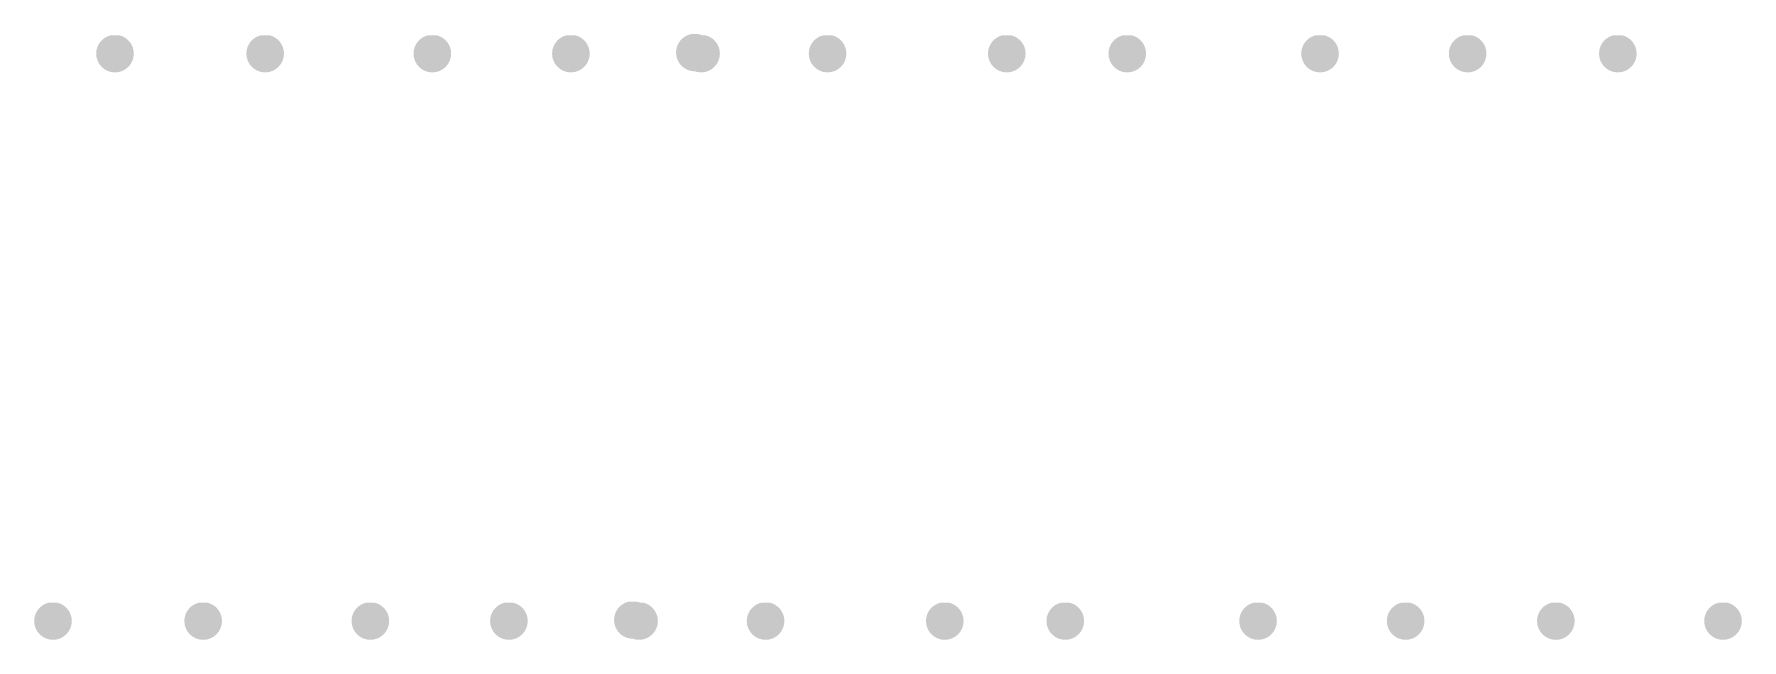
# Model space of a CAD drawing. Header units: inches. Extents: x 325 to 11487, y 381 to 10656.
# Drawn here: x 382.68 to 388.45, y 418.12 to 420.17 of the extents above; entities that cross this region are included whole.
import ezdxf

# ---------------------------------------------------------------- set-up
doc = ezdxf.new("R2010")
doc.units = ezdxf.units.IN
doc.header["$MEASUREMENT"] = 0
doc.layers.add('HATCH', color=7, linetype='Continuous')

msp = doc.modelspace()

# ---------------------------------------------------------------- hatches: boundary and pattern name
at = {"layer": 'HATCH'}
h = msp.add_hatch(dxfattribs=at)
h.set_pattern_fill('AR-CONC', color=256, scale=1e-05)
h.set_pattern_definition([(50, (48.845028633, -1.442540527), (7.172601826e-05, -6.275213498e-06), [7.5e-06, -8.25e-05]), (355, (48.84502863, -1.44254053), (-1.3875133361e-05, 7.521921337e-05), [6e-06, -6.6e-05]), (100.45144446, (48.84503461, -1.44254105), (5.7850884673e-05, 6.8943999097e-05), [6.3740192e-06, -7.01142112e-05]), (46.1842, (48.84502863, -1.44252053), (0.000106724133067, -1.655192808e-05), [1.125e-05, -0.00012375]), (96.63563549, (48.84503753, -1.44252191), (9.3466194567e-05, 9.7411860077e-05), [9.5610342e-06, -0.000105171376]), (351.18416399, (48.84502863, -1.44252053), (9.3466194505e-05, 9.7411860027e-05), [9e-06, -9.90000001e-05]), (21, (48.845038633, -1.442525527), (5.9690705212e-05, -4.02618890665e-05), [7.5e-06, -8.25e-05]), (326, (48.84503863, -1.44252553), (2.4331533192e-05, 7.2515004505e-05), [6e-06, -6.6e-05]), (71.45144474, (48.84504361, -1.44252888), (8.4022237673e-05, 3.2253115281e-05), [6.374019e-06, -7.01142112e-05]), (37.5, (48.845028633, -1.442540527), (1.2159855317e-06, 3.32893853831e-05), [0, -6.52e-05, 0, -6.7e-05, 0, -6.625e-05]), (7.5, (48.845028633, -1.442540527), (2.63069537442e-05, 3.94411711882e-05), [0, -3.82e-05, 0, -6.37e-05, 0, -2.525e-05]), (327.5, (48.845006333, -1.442540527), (5.33822436172e-05, -2.2554871734e-06), [0, -2.5e-05, 0, -7.8e-05, 0, -0.0001035]), (317.5, (48.844996333, -1.442540527), (5.83186169342e-05, 1.00104982332e-05), [0, -3.25e-05, 0, -5.18e-05, 0, -7.35e-05])])
h.paths.add_polyline_path([(383.01743, 420.10068, 0.3519417), (382.96758, 420.16274), (382.94019, 420.16274, 0.3519417), (382.89034, 420.10068, 1)])
h = msp.add_hatch(dxfattribs=at)
h.set_pattern_fill('AR-CONC', color=256, scale=1e-05)
h.set_pattern_definition([(50, (49.352182464, -1.442540527), (7.172601826e-05, -6.275213498e-06), [7.5e-06, -8.25e-05]), (355, (49.352182464, -1.44254053), (-1.3875133361e-05, 7.521921337e-05), [6e-06, -6.6e-05]), (100.45144446, (49.35218844, -1.44254105), (5.7850884673e-05, 6.8943999097e-05), [6.3740192e-06, -7.01142112e-05]), (46.1842, (49.352182464, -1.44252053), (0.000106724133067, -1.655192808e-05), [1.125e-05, -0.00012375]), (96.63563549, (49.35219136, -1.44252191), (9.3466194567e-05, 9.7411860077e-05), [9.5610342e-06, -0.000105171376]), (351.18416399, (49.35218246, -1.44252053), (9.3466194505e-05, 9.7411860027e-05), [9e-06, -9.90000001e-05]), (21, (49.352192464, -1.442525527), (5.9690705212e-05, -4.02618890665e-05), [7.5e-06, -8.25e-05]), (326, (49.352192464, -1.44252553), (2.4331533192e-05, 7.2515004505e-05), [6e-06, -6.6e-05]), (71.45144474, (49.35219744, -1.44252888), (8.4022237673e-05, 3.2253115281e-05), [6.374019e-06, -7.01142112e-05]), (37.5, (49.352182464, -1.442540527), (1.2159855317e-06, 3.32893853831e-05), [0, -6.52e-05, 0, -6.7e-05, 0, -6.625e-05]), (7.5, (49.352182464, -1.442540527), (2.63069537442e-05, 3.94411711882e-05), [0, -3.82e-05, 0, -6.37e-05, 0, -2.525e-05]), (327.5, (49.352160164, -1.442540527), (5.33822436172e-05, -2.2554871734e-06), [0, -2.5e-05, 0, -7.8e-05, 0, -0.0001035]), (317.5, (49.352150164, -1.442540527), (5.83186169342e-05, 1.00104982332e-05), [0, -3.25e-05, 0, -5.18e-05, 0, -7.35e-05])])
h.paths.add_polyline_path([(383.52458, 420.10068, 0.3519417), (383.47473, 420.16274), (383.44734, 420.16274, 0.3519417), (383.39749, 420.10068, 1)])
h = msp.add_hatch(dxfattribs=at)
h.set_pattern_fill('AR-CONC', color=256, scale=1e-05)
h.set_pattern_definition([(50, (49.91665828, -1.442540527), (7.172601826e-05, -6.275213498e-06), [7.5e-06, -8.25e-05]), (355, (49.91665828, -1.44254053), (-1.3875133361e-05, 7.521921337e-05), [6e-06, -6.6e-05]), (100.45144446, (49.91666426, -1.44254105), (5.7850884673e-05, 6.8943999097e-05), [6.3740192e-06, -7.01142112e-05]), (46.1842, (49.91665828, -1.44252053), (0.000106724133067, -1.655192808e-05), [1.125e-05, -0.00012375]), (96.63563549, (49.91666717, -1.44252191), (9.3466194567e-05, 9.7411860077e-05), [9.5610342e-06, -0.000105171376]), (351.18416399, (49.91665828, -1.44252053), (9.3466194505e-05, 9.7411860027e-05), [9e-06, -9.90000001e-05]), (21, (49.91666828, -1.442525527), (5.9690705212e-05, -4.02618890665e-05), [7.5e-06, -8.25e-05]), (326, (49.91666828, -1.44252553), (2.4331533192e-05, 7.2515004505e-05), [6e-06, -6.6e-05]), (71.45144474, (49.916673254, -1.44252888), (8.4022237673e-05, 3.2253115281e-05), [6.374019e-06, -7.01142112e-05]), (37.5, (49.91665828, -1.442540527), (1.2159855317e-06, 3.32893853831e-05), [0, -6.52e-05, 0, -6.7e-05, 0, -6.625e-05]), (7.5, (49.91665828, -1.442540527), (2.63069537442e-05, 3.94411711882e-05), [0, -3.82e-05, 0, -6.37e-05, 0, -2.525e-05]), (327.5, (49.91663598, -1.442540527), (5.33822436172e-05, -2.2554871734e-06), [0, -2.5e-05, 0, -7.8e-05, 0, -0.0001035]), (317.5, (49.91662598, -1.442540527), (5.83186169342e-05, 1.00104982332e-05), [0, -3.25e-05, 0, -5.18e-05, 0, -7.35e-05])])
h.paths.add_polyline_path([(384.08906, 420.10068, 0.3519417), (384.03921, 420.16274), (384.01182, 420.16274, 0.3519417), (383.96197, 420.10068, 1)])
h = msp.add_hatch(dxfattribs=at)
h.set_pattern_fill('AR-CONC', color=256, scale=1e-05)
h.set_pattern_definition([(50, (50.384511595, -1.442540527), (7.172601826e-05, -6.275213498e-06), [7.5e-06, -8.25e-05]), (355, (50.384511595, -1.44254053), (-1.3875133361e-05, 7.521921337e-05), [6e-06, -6.6e-05]), (100.45144446, (50.38451757, -1.44254105), (5.7850884673e-05, 6.8943999097e-05), [6.3740192e-06, -7.01142112e-05]), (46.1842, (50.384511595, -1.44252053), (0.000106724133067, -1.655192808e-05), [1.125e-05, -0.00012375]), (96.63563549, (50.38452049, -1.44252191), (9.3466194567e-05, 9.7411860077e-05), [9.5610342e-06, -0.000105171376]), (351.18416399, (50.3845116, -1.44252053), (9.3466194505e-05, 9.7411860027e-05), [9e-06, -9.90000001e-05]), (21, (50.384521595, -1.442525527), (5.9690705212e-05, -4.02618890665e-05), [7.5e-06, -8.25e-05]), (326, (50.384521595, -1.44252553), (2.4331533192e-05, 7.2515004505e-05), [6e-06, -6.6e-05]), (71.45144474, (50.38452657, -1.44252888), (8.4022237673e-05, 3.2253115281e-05), [6.374019e-06, -7.01142112e-05]), (37.5, (50.384511595, -1.442540527), (1.2159855317e-06, 3.32893853831e-05), [0, -6.52e-05, 0, -6.7e-05, 0, -6.625e-05]), (7.5, (50.384511595, -1.442540527), (2.63069537442e-05, 3.94411711882e-05), [0, -3.82e-05, 0, -6.37e-05, 0, -2.525e-05]), (327.5, (50.384489295, -1.442540527), (5.33822436172e-05, -2.2554871734e-06), [0, -2.5e-05, 0, -7.8e-05, 0, -0.0001035]), (317.5, (50.384479295, -1.442540527), (5.83186169342e-05, 1.00104982332e-05), [0, -3.25e-05, 0, -5.18e-05, 0, -7.35e-05])])
h.paths.add_polyline_path([(384.55691, 420.10068, 0.3519417), (384.50706, 420.16274), (384.47967, 420.16274, 0.3519417), (384.42982, 420.10068, 1)])
h = msp.add_hatch(dxfattribs=at)
h.set_pattern_fill('AR-CONC', color=256, scale=1e-05)
h.set_pattern_definition([(50, (50.80306305, -1.43898656), (7.172601826e-05, -6.275213498e-06), [7.5e-06, -8.25e-05]), (355, (50.80306305, -1.43898656), (-1.3875133361e-05, 7.521921337e-05), [6e-06, -6.6e-05]), (100.45144446, (50.803069026, -1.43898708), (5.7850884673e-05, 6.8943999097e-05), [6.3740192e-06, -7.01142112e-05]), (46.1842, (50.80306305, -1.43896656), (0.000106724133067, -1.655192808e-05), [1.125e-05, -0.00012375]), (96.63563549, (50.80307194, -1.43896794), (9.3466194567e-05, 9.7411860077e-05), [9.5610342e-06, -0.000105171376]), (351.18416399, (50.80306305, -1.43896656), (9.3466194505e-05, 9.7411860027e-05), [9e-06, -9.90000001e-05]), (21, (50.80307305, -1.43897156), (5.9690705212e-05, -4.02618890665e-05), [7.5e-06, -8.25e-05]), (326, (50.80307305, -1.43897156), (2.4331533192e-05, 7.2515004505e-05), [6e-06, -6.6e-05]), (71.45144474, (50.80307802, -1.438974914), (8.4022237673e-05, 3.2253115281e-05), [6.374019e-06, -7.01142112e-05]), (37.5, (50.80306305, -1.438986559), (1.2159855317e-06, 3.32893853831e-05), [0, -6.52e-05, 0, -6.7e-05, 0, -6.625e-05]), (7.5, (50.80306305, -1.43898656), (2.63069537442e-05, 3.94411711882e-05), [0, -3.82e-05, 0, -6.37e-05, 0, -2.525e-05]), (327.5, (50.80304075, -1.43898656), (5.33822436172e-05, -2.2554871734e-06), [0, -2.5e-05, 0, -7.8e-05, 0, -0.0001035]), (317.5, (50.80303075, -1.43898656), (5.83186169342e-05, 1.00104982332e-05), [0, -3.25e-05, 0, -5.18e-05, 0, -7.35e-05])])
h.paths.add_polyline_path([(384.97546, 420.10424, 0.3519417), (384.92561, 420.16629), (384.89822, 420.16629, 0.3519417), (384.84837, 420.10424, 1)])
h = msp.add_hatch(dxfattribs=at)
h.set_pattern_fill('AR-CONC', color=256, scale=1e-05)
h.set_pattern_definition([(50, (50.82401674, -1.442540527), (7.172601826e-05, -6.275213498e-06), [7.5e-06, -8.25e-05]), (355, (50.82401674, -1.44254053), (-1.3875133361e-05, 7.521921337e-05), [6e-06, -6.6e-05]), (100.45144446, (50.824022715, -1.44254105), (5.7850884673e-05, 6.8943999097e-05), [6.3740192e-06, -7.01142112e-05]), (46.1842, (50.82401674, -1.44252053), (0.000106724133067, -1.655192808e-05), [1.125e-05, -0.00012375]), (96.63563549, (50.82402563, -1.44252191), (9.3466194567e-05, 9.7411860077e-05), [9.5610342e-06, -0.000105171376]), (351.18416399, (50.82401674, -1.44252053), (9.3466194505e-05, 9.7411860027e-05), [9e-06, -9.90000001e-05]), (21, (50.82402674, -1.442525527), (5.9690705212e-05, -4.02618890665e-05), [7.5e-06, -8.25e-05]), (326, (50.82402674, -1.44252553), (2.4331533192e-05, 7.2515004505e-05), [6e-06, -6.6e-05]), (71.45144474, (50.82403171, -1.44252888), (8.4022237673e-05, 3.2253115281e-05), [6.374019e-06, -7.01142112e-05]), (37.5, (50.824016738, -1.442540527), (1.2159855317e-06, 3.32893853831e-05), [0, -6.52e-05, 0, -6.7e-05, 0, -6.625e-05]), (7.5, (50.824016738, -1.442540527), (2.63069537442e-05, 3.94411711882e-05), [0, -3.82e-05, 0, -6.37e-05, 0, -2.525e-05]), (327.5, (50.823994438, -1.442540527), (5.33822436172e-05, -2.2554871734e-06), [0, -2.5e-05, 0, -7.8e-05, 0, -0.0001035]), (317.5, (50.823984438, -1.442540527), (5.83186169342e-05, 1.00104982332e-05), [0, -3.25e-05, 0, -5.18e-05, 0, -7.35e-05])])
h.paths.add_polyline_path([(384.99642, 420.10068, 0.3519417), (384.94656, 420.16274), (384.91918, 420.16274, 0.3519417), (384.86932, 420.10068, 1)])
h = msp.add_hatch(dxfattribs=at)
h.set_pattern_fill('AR-CONC', color=256, scale=1e-05)
h.set_pattern_definition([(50, (51.2511884, -1.442540527), (7.172601826e-05, -6.275213498e-06), [7.5e-06, -8.25e-05]), (355, (51.2511884, -1.44254053), (-1.3875133361e-05, 7.521921337e-05), [6e-06, -6.6e-05]), (100.45144446, (51.251194375, -1.44254105), (5.7850884673e-05, 6.8943999097e-05), [6.3740192e-06, -7.01142112e-05]), (46.1842, (51.2511884, -1.44252053), (0.000106724133067, -1.655192808e-05), [1.125e-05, -0.00012375]), (96.63563549, (51.25119729, -1.44252191), (9.3466194567e-05, 9.7411860077e-05), [9.5610342e-06, -0.000105171376]), (351.18416399, (51.2511884, -1.44252053), (9.3466194505e-05, 9.7411860027e-05), [9e-06, -9.90000001e-05]), (21, (51.2511984, -1.442525527), (5.9690705212e-05, -4.02618890665e-05), [7.5e-06, -8.25e-05]), (326, (51.2511984, -1.44252553), (2.4331533192e-05, 7.2515004505e-05), [6e-06, -6.6e-05]), (71.45144474, (51.25120337, -1.44252888), (8.4022237673e-05, 3.2253115281e-05), [6.374019e-06, -7.01142112e-05]), (37.5, (51.251188398, -1.442540527), (1.2159855317e-06, 3.32893853831e-05), [0, -6.52e-05, 0, -6.7e-05, 0, -6.625e-05]), (7.5, (51.251188398, -1.442540527), (2.63069537442e-05, 3.94411711882e-05), [0, -3.82e-05, 0, -6.37e-05, 0, -2.525e-05]), (327.5, (51.251166098, -1.442540527), (5.33822436172e-05, -2.2554871734e-06), [0, -2.5e-05, 0, -7.8e-05, 0, -0.0001035]), (317.5, (51.251156098, -1.442540527), (5.83186169342e-05, 1.00104982332e-05), [0, -3.25e-05, 0, -5.18e-05, 0, -7.35e-05])])
h.paths.add_polyline_path([(385.42359, 420.10068, 0.3519417), (385.37374, 420.16274), (385.34635, 420.16274, 0.3519417), (385.2965, 420.10068, 1)])
h = msp.add_hatch(dxfattribs=at)
h.set_pattern_fill('AR-CONC', color=256, scale=1e-05)
h.set_pattern_definition([(50, (51.85634587, -1.442540527), (7.172601826e-05, -6.275213498e-06), [7.5e-06, -8.25e-05]), (355, (51.85634587, -1.44254053), (-1.3875133361e-05, 7.521921337e-05), [6e-06, -6.6e-05]), (100.45144446, (51.856351845, -1.44254105), (5.7850884673e-05, 6.8943999097e-05), [6.3740192e-06, -7.01142112e-05]), (46.1842, (51.85634587, -1.44252053), (0.000106724133067, -1.655192808e-05), [1.125e-05, -0.00012375]), (96.63563549, (51.85635476, -1.44252191), (9.3466194567e-05, 9.7411860077e-05), [9.5610342e-06, -0.000105171376]), (351.18416399, (51.85634587, -1.44252053), (9.3466194505e-05, 9.7411860027e-05), [9e-06, -9.90000001e-05]), (21, (51.85635587, -1.442525527), (5.9690705212e-05, -4.02618890665e-05), [7.5e-06, -8.25e-05]), (326, (51.85635587, -1.44252553), (2.4331533192e-05, 7.2515004505e-05), [6e-06, -6.6e-05]), (71.45144474, (51.85636084, -1.44252888), (8.4022237673e-05, 3.2253115281e-05), [6.374019e-06, -7.01142112e-05]), (37.5, (51.856345868, -1.442540527), (1.2159855317e-06, 3.32893853831e-05), [0, -6.52e-05, 0, -6.7e-05, 0, -6.625e-05]), (7.5, (51.856345868, -1.442540527), (2.63069537442e-05, 3.94411711882e-05), [0, -3.82e-05, 0, -6.37e-05, 0, -2.525e-05]), (327.5, (51.856323568, -1.442540527), (5.33822436172e-05, -2.2554871734e-06), [0, -2.5e-05, 0, -7.8e-05, 0, -0.0001035]), (317.5, (51.85631357, -1.442540527), (5.83186169342e-05, 1.00104982332e-05), [0, -3.25e-05, 0, -5.18e-05, 0, -7.35e-05])])
h.paths.add_polyline_path([(386.02875, 420.10068, 0.3519417), (385.97889, 420.16274), (385.95151, 420.16274, 0.3519417), (385.90165, 420.10068, 1)])
h = msp.add_hatch(dxfattribs=at)
h.set_pattern_fill('AR-CONC', color=256, scale=1e-05)
h.set_pattern_definition([(50, (52.26317194, -1.442540527), (7.172601826e-05, -6.275213498e-06), [7.5e-06, -8.25e-05]), (355, (52.26317194, -1.44254053), (-1.3875133361e-05, 7.521921337e-05), [6e-06, -6.6e-05]), (100.45144446, (52.263177915, -1.44254105), (5.7850884673e-05, 6.8943999097e-05), [6.3740192e-06, -7.01142112e-05]), (46.1842, (52.26317194, -1.44252053), (0.000106724133067, -1.655192808e-05), [1.125e-05, -0.00012375]), (96.63563549, (52.26318083, -1.44252191), (9.3466194567e-05, 9.7411860077e-05), [9.5610342e-06, -0.000105171376]), (351.18416399, (52.26317194, -1.44252053), (9.3466194505e-05, 9.7411860027e-05), [9e-06, -9.90000001e-05]), (21, (52.26318194, -1.442525527), (5.9690705212e-05, -4.02618890665e-05), [7.5e-06, -8.25e-05]), (326, (52.26318194, -1.44252553), (2.4331533192e-05, 7.2515004505e-05), [6e-06, -6.6e-05]), (71.45144474, (52.26318691, -1.44252888), (8.4022237673e-05, 3.2253115281e-05), [6.374019e-06, -7.01142112e-05]), (37.5, (52.263171938, -1.442540527), (1.2159855317e-06, 3.32893853831e-05), [0, -6.52e-05, 0, -6.7e-05, 0, -6.625e-05]), (7.5, (52.263171938, -1.442540527), (2.63069537442e-05, 3.94411711882e-05), [0, -3.82e-05, 0, -6.37e-05, 0, -2.525e-05]), (327.5, (52.263149638, -1.442540527), (5.33822436172e-05, -2.2554871734e-06), [0, -2.5e-05, 0, -7.8e-05, 0, -0.0001035]), (317.5, (52.26313964, -1.442540527), (5.83186169342e-05, 1.00104982332e-05), [0, -3.25e-05, 0, -5.18e-05, 0, -7.35e-05])])
h.paths.add_polyline_path([(386.43557, 420.10068, 0.3519417), (386.38572, 420.16274), (386.35833, 420.16274, 0.3519417), (386.30848, 420.10068, 1)])
h = msp.add_hatch(dxfattribs=at)
h.set_pattern_fill('AR-CONC', color=256, scale=1e-05)
h.set_pattern_definition([(50, (52.91409746, -1.442540527), (7.172601826e-05, -6.275213498e-06), [7.5e-06, -8.25e-05]), (355, (52.91409746, -1.44254053), (-1.3875133361e-05, 7.521921337e-05), [6e-06, -6.6e-05]), (100.45144446, (52.91410344, -1.44254105), (5.7850884673e-05, 6.8943999097e-05), [6.3740192e-06, -7.01142112e-05]), (46.1842, (52.91409746, -1.44252053), (0.000106724133067, -1.655192808e-05), [1.125e-05, -0.00012375]), (96.63563549, (52.91410635, -1.44252191), (9.3466194567e-05, 9.7411860077e-05), [9.5610342e-06, -0.000105171376]), (351.18416399, (52.91409746, -1.44252053), (9.3466194505e-05, 9.7411860027e-05), [9e-06, -9.90000001e-05]), (21, (52.91410746, -1.442525527), (5.9690705212e-05, -4.02618890665e-05), [7.5e-06, -8.25e-05]), (326, (52.91410746, -1.44252553), (2.4331533192e-05, 7.2515004505e-05), [6e-06, -6.6e-05]), (71.45144474, (52.914112434, -1.44252888), (8.4022237673e-05, 3.2253115281e-05), [6.374019e-06, -7.01142112e-05]), (37.5, (52.91409746, -1.442540527), (1.2159855317e-06, 3.32893853831e-05), [0, -6.52e-05, 0, -6.7e-05, 0, -6.625e-05]), (7.5, (52.91409746, -1.442540527), (2.63069537442e-05, 3.94411711882e-05), [0, -3.82e-05, 0, -6.37e-05, 0, -2.525e-05]), (327.5, (52.91407516, -1.442540527), (5.33822436172e-05, -2.2554871734e-06), [0, -2.5e-05, 0, -7.8e-05, 0, -0.0001035]), (317.5, (52.91406516, -1.442540527), (5.83186169342e-05, 1.00104982332e-05), [0, -3.25e-05, 0, -5.18e-05, 0, -7.35e-05])])
h.paths.add_polyline_path([(387.0865, 420.10068, 0.3519417), (387.03664, 420.16274), (387.00926, 420.16274, 0.3519417), (386.9594, 420.10068, 1)])
h = msp.add_hatch(dxfattribs=at)
h.set_pattern_fill('AR-CONC', color=256, scale=1e-05)
h.set_pattern_definition([(50, (53.41246916, -1.442540527), (7.172601826e-05, -6.275213498e-06), [7.5e-06, -8.25e-05]), (355, (53.41246916, -1.44254053), (-1.3875133361e-05, 7.521921337e-05), [6e-06, -6.6e-05]), (100.45144446, (53.412475136, -1.44254105), (5.7850884673e-05, 6.8943999097e-05), [6.3740192e-06, -7.01142112e-05]), (46.1842, (53.41246916, -1.44252053), (0.000106724133067, -1.655192808e-05), [1.125e-05, -0.00012375]), (96.63563549, (53.41247805, -1.44252191), (9.3466194567e-05, 9.7411860077e-05), [9.5610342e-06, -0.000105171376]), (351.18416399, (53.41246916, -1.44252053), (9.3466194505e-05, 9.7411860027e-05), [9e-06, -9.90000001e-05]), (21, (53.41247916, -1.442525527), (5.9690705212e-05, -4.02618890665e-05), [7.5e-06, -8.25e-05]), (326, (53.41247916, -1.44252553), (2.4331533192e-05, 7.2515004505e-05), [6e-06, -6.6e-05]), (71.45144474, (53.41248413, -1.44252888), (8.4022237673e-05, 3.2253115281e-05), [6.374019e-06, -7.01142112e-05]), (37.5, (53.41246916, -1.442540527), (1.2159855317e-06, 3.32893853831e-05), [0, -6.52e-05, 0, -6.7e-05, 0, -6.625e-05]), (7.5, (53.41246916, -1.442540527), (2.63069537442e-05, 3.94411711882e-05), [0, -3.82e-05, 0, -6.37e-05, 0, -2.525e-05]), (327.5, (53.41244686, -1.442540527), (5.33822436172e-05, -2.2554871734e-06), [0, -2.5e-05, 0, -7.8e-05, 0, -0.0001035]), (317.5, (53.41243686, -1.442540527), (5.83186169342e-05, 1.00104982332e-05), [0, -3.25e-05, 0, -5.18e-05, 0, -7.35e-05])])
h.paths.add_polyline_path([(387.58487, 420.10068, 0.3519417), (387.53502, 420.16274), (387.50763, 420.16274, 0.3519417), (387.45778, 420.10068, 1)])
h = msp.add_hatch(dxfattribs=at)
h.set_pattern_fill('AR-CONC', color=256, scale=1e-05)
h.set_pattern_definition([(50, (53.91962299, -1.442540527), (7.172601826e-05, -6.275213498e-06), [7.5e-06, -8.25e-05]), (355, (53.91962299, -1.44254053), (-1.3875133361e-05, 7.521921337e-05), [6e-06, -6.6e-05]), (100.45144446, (53.91962897, -1.44254105), (5.7850884673e-05, 6.8943999097e-05), [6.3740192e-06, -7.01142112e-05]), (46.1842, (53.91962299, -1.44252053), (0.000106724133067, -1.655192808e-05), [1.125e-05, -0.00012375]), (96.63563549, (53.91963188, -1.44252191), (9.3466194567e-05, 9.7411860077e-05), [9.5610342e-06, -0.000105171376]), (351.18416399, (53.91962299, -1.44252053), (9.3466194505e-05, 9.7411860027e-05), [9e-06, -9.90000001e-05]), (21, (53.91963299, -1.442525527), (5.9690705212e-05, -4.02618890665e-05), [7.5e-06, -8.25e-05]), (326, (53.91963299, -1.44252553), (2.4331533192e-05, 7.2515004505e-05), [6e-06, -6.6e-05]), (71.45144474, (53.919637964, -1.44252888), (8.4022237673e-05, 3.2253115281e-05), [6.374019e-06, -7.01142112e-05]), (37.5, (53.91962299, -1.442540527), (1.2159855317e-06, 3.32893853831e-05), [0, -6.52e-05, 0, -6.7e-05, 0, -6.625e-05]), (7.5, (53.91962299, -1.442540527), (2.63069537442e-05, 3.94411711882e-05), [0, -3.82e-05, 0, -6.37e-05, 0, -2.525e-05]), (327.5, (53.91960069, -1.442540527), (5.33822436172e-05, -2.2554871734e-06), [0, -2.5e-05, 0, -7.8e-05, 0, -0.0001035]), (317.5, (53.91959069, -1.442540527), (5.83186169342e-05, 1.00104982332e-05), [0, -3.25e-05, 0, -5.18e-05, 0, -7.35e-05])])
h.paths.add_polyline_path([(388.09202, 420.10068, 0.3519417), (388.04217, 420.16274), (388.01478, 420.16274, 0.3519417), (387.96493, 420.10068, 1)])
h = msp.add_hatch(dxfattribs=at)
h.set_pattern_fill('AR-CONC', color=256, scale=1e-05)
h.set_pattern_definition([(50, (48.63568623, -3.35796744), (7.172601826e-05, -6.275213498e-06), [7.5e-06, -8.25e-05]), (355, (48.63568623, -3.35796744), (-1.3875133361e-05, 7.521921337e-05), [6e-06, -6.6e-05]), (100.45144446, (48.63569221, -3.35796796), (5.7850884673e-05, 6.8943999097e-05), [6.3740192e-06, -7.01142112e-05]), (46.1842, (48.63568623, -3.35794744), (0.000106724133067, -1.655192808e-05), [1.125e-05, -0.00012375]), (96.63563549, (48.63569512, -3.35794882), (9.3466194567e-05, 9.7411860077e-05), [9.5610342e-06, -0.000105171376]), (351.18416399, (48.63568623, -3.35794744), (9.3466194505e-05, 9.7411860027e-05), [9e-06, -9.90000001e-05]), (21, (48.63569623, -3.35795244), (5.9690705212e-05, -4.02618890665e-05), [7.5e-06, -8.25e-05]), (326, (48.63569623, -3.35795244), (2.4331533192e-05, 7.2515004505e-05), [6e-06, -6.6e-05]), (71.45144474, (48.635701205, -3.357955794), (8.4022237673e-05, 3.2253115281e-05), [6.374019e-06, -7.01142112e-05]), (37.5, (48.63568623, -3.35796744), (1.2159855317e-06, 3.32893853831e-05), [0, -6.52e-05, 0, -6.7e-05, 0, -6.625e-05]), (7.5, (48.63568623, -3.35796744), (2.63069537442e-05, 3.94411711882e-05), [0, -3.82e-05, 0, -6.37e-05, 0, -2.525e-05]), (327.5, (48.63566393, -3.35796744), (5.33822436172e-05, -2.2554871734e-06), [0, -2.5e-05, 0, -7.8e-05, 0, -0.0001035]), (317.5, (48.63565393, -3.35796744), (5.83186169342e-05, 1.00104982332e-05), [0, -3.25e-05, 0, -5.18e-05, 0, -7.35e-05])])
h.paths.add_polyline_path([(382.80809, 418.18525, 0.3519417), (382.75823, 418.24731), (382.73085, 418.24731, 0.3519417), (382.68099, 418.18525, 1)])
h = msp.add_hatch(dxfattribs=at)
h.set_pattern_fill('AR-CONC', color=256, scale=1e-05)
h.set_pattern_definition([(50, (49.14284006, -3.35796744), (7.172601826e-05, -6.275213498e-06), [7.5e-06, -8.25e-05]), (355, (49.14284006, -3.35796744), (-1.3875133361e-05, 7.521921337e-05), [6e-06, -6.6e-05]), (100.45144446, (49.14284604, -3.35796796), (5.7850884673e-05, 6.8943999097e-05), [6.3740192e-06, -7.01142112e-05]), (46.1842, (49.14284006, -3.35794744), (0.000106724133067, -1.655192808e-05), [1.125e-05, -0.00012375]), (96.63563549, (49.14284896, -3.35794882), (9.3466194567e-05, 9.7411860077e-05), [9.5610342e-06, -0.000105171376]), (351.18416399, (49.14284006, -3.35794744), (9.3466194505e-05, 9.7411860027e-05), [9e-06, -9.90000001e-05]), (21, (49.14285006, -3.35795244), (5.9690705212e-05, -4.02618890665e-05), [7.5e-06, -8.25e-05]), (326, (49.14285006, -3.35795244), (2.4331533192e-05, 7.2515004505e-05), [6e-06, -6.6e-05]), (71.45144474, (49.142855036, -3.357955794), (8.4022237673e-05, 3.2253115281e-05), [6.374019e-06, -7.01142112e-05]), (37.5, (49.142840062, -3.35796744), (1.2159855317e-06, 3.32893853831e-05), [0, -6.52e-05, 0, -6.7e-05, 0, -6.625e-05]), (7.5, (49.14284006, -3.35796744), (2.63069537442e-05, 3.94411711882e-05), [0, -3.82e-05, 0, -6.37e-05, 0, -2.525e-05]), (327.5, (49.142817762, -3.35796744), (5.33822436172e-05, -2.2554871734e-06), [0, -2.5e-05, 0, -7.8e-05, 0, -0.0001035]), (317.5, (49.14280776, -3.35796744), (5.83186169342e-05, 1.00104982332e-05), [0, -3.25e-05, 0, -5.18e-05, 0, -7.35e-05])])
h.paths.add_polyline_path([(383.31524, 418.18525, 0.3519417), (383.26539, 418.24731), (383.238, 418.24731, 0.3519417), (383.18815, 418.18525, 1)])
h = msp.add_hatch(dxfattribs=at)
h.set_pattern_fill('AR-CONC', color=256, scale=1e-05)
h.set_pattern_definition([(50, (49.70731588, -3.35796744), (7.172601826e-05, -6.275213498e-06), [7.5e-06, -8.25e-05]), (355, (49.70731588, -3.35796744), (-1.3875133361e-05, 7.521921337e-05), [6e-06, -6.6e-05]), (100.45144446, (49.707321855, -3.35796796), (5.7850884673e-05, 6.8943999097e-05), [6.3740192e-06, -7.01142112e-05]), (46.1842, (49.70731588, -3.35794744), (0.000106724133067, -1.655192808e-05), [1.125e-05, -0.00012375]), (96.63563549, (49.70732477, -3.35794882), (9.3466194567e-05, 9.7411860077e-05), [9.5610342e-06, -0.000105171376]), (351.18416399, (49.70731588, -3.35794744), (9.3466194505e-05, 9.7411860027e-05), [9e-06, -9.90000001e-05]), (21, (49.70732588, -3.35795244), (5.9690705212e-05, -4.02618890665e-05), [7.5e-06, -8.25e-05]), (326, (49.70732588, -3.35795244), (2.4331533192e-05, 7.2515004505e-05), [6e-06, -6.6e-05]), (71.45144474, (49.70733085, -3.357955794), (8.4022237673e-05, 3.2253115281e-05), [6.374019e-06, -7.01142112e-05]), (37.5, (49.707315877, -3.35796744), (1.2159855317e-06, 3.32893853831e-05), [0, -6.52e-05, 0, -6.7e-05, 0, -6.625e-05]), (7.5, (49.707315877, -3.35796744), (2.63069537442e-05, 3.94411711882e-05), [0, -3.82e-05, 0, -6.37e-05, 0, -2.525e-05]), (327.5, (49.707293577, -3.35796744), (5.33822436172e-05, -2.2554871734e-06), [0, -2.5e-05, 0, -7.8e-05, 0, -0.0001035]), (317.5, (49.707283577, -3.35796744), (5.83186169342e-05, 1.00104982332e-05), [0, -3.25e-05, 0, -5.18e-05, 0, -7.35e-05])])
h.paths.add_polyline_path([(383.87972, 418.18525, 0.3519417), (383.82986, 418.24731), (383.80248, 418.24731, 0.3519417), (383.75262, 418.18525, 1)])
h = msp.add_hatch(dxfattribs=at)
h.set_pattern_fill('AR-CONC', color=256, scale=1e-05)
h.set_pattern_definition([(50, (50.17516919, -3.35796744), (7.172601826e-05, -6.275213498e-06), [7.5e-06, -8.25e-05]), (355, (50.17516919, -3.35796744), (-1.3875133361e-05, 7.521921337e-05), [6e-06, -6.6e-05]), (100.45144446, (50.17517517, -3.35796796), (5.7850884673e-05, 6.8943999097e-05), [6.3740192e-06, -7.01142112e-05]), (46.1842, (50.17516919, -3.35794744), (0.000106724133067, -1.655192808e-05), [1.125e-05, -0.00012375]), (96.63563549, (50.17517809, -3.35794882), (9.3466194567e-05, 9.7411860077e-05), [9.5610342e-06, -0.000105171376]), (351.18416399, (50.17516919, -3.35794744), (9.3466194505e-05, 9.7411860027e-05), [9e-06, -9.90000001e-05]), (21, (50.17517919, -3.35795244), (5.9690705212e-05, -4.02618890665e-05), [7.5e-06, -8.25e-05]), (326, (50.17517919, -3.35795244), (2.4331533192e-05, 7.2515004505e-05), [6e-06, -6.6e-05]), (71.45144474, (50.175184166, -3.357955794), (8.4022237673e-05, 3.2253115281e-05), [6.374019e-06, -7.01142112e-05]), (37.5, (50.175169192, -3.35796744), (1.2159855317e-06, 3.32893853831e-05), [0, -6.52e-05, 0, -6.7e-05, 0, -6.625e-05]), (7.5, (50.17516919, -3.35796744), (2.63069537442e-05, 3.94411711882e-05), [0, -3.82e-05, 0, -6.37e-05, 0, -2.525e-05]), (327.5, (50.175146892, -3.35796744), (5.33822436172e-05, -2.2554871734e-06), [0, -2.5e-05, 0, -7.8e-05, 0, -0.0001035]), (317.5, (50.17513689, -3.35796744), (5.83186169342e-05, 1.00104982332e-05), [0, -3.25e-05, 0, -5.18e-05, 0, -7.35e-05])])
h.paths.add_polyline_path([(384.34757, 418.18525, 0.3519417), (384.29772, 418.24731), (384.27033, 418.24731, 0.3519417), (384.22048, 418.18525, 1)])
h = msp.add_hatch(dxfattribs=at)
h.set_pattern_fill('AR-CONC', color=256, scale=1e-05)
h.set_pattern_definition([(50, (50.593720646, -3.35441347), (7.172601826e-05, -6.275213498e-06), [7.5e-06, -8.25e-05]), (355, (50.593720646, -3.35441347), (-1.3875133361e-05, 7.521921337e-05), [6e-06, -6.6e-05]), (100.45144446, (50.59372662, -3.354413994), (5.7850884673e-05, 6.8943999097e-05), [6.3740192e-06, -7.01142112e-05]), (46.1842, (50.59372065, -3.35439347), (0.000106724133067, -1.655192808e-05), [1.125e-05, -0.00012375]), (96.63563549, (50.59372954, -3.35439485), (9.3466194567e-05, 9.7411860077e-05), [9.5610342e-06, -0.000105171376]), (351.18416399, (50.59372065, -3.35439347), (9.3466194505e-05, 9.7411860027e-05), [9e-06, -9.90000001e-05]), (21, (50.593730646, -3.35439847), (5.9690705212e-05, -4.02618890665e-05), [7.5e-06, -8.25e-05]), (326, (50.593730646, -3.35439847), (2.4331533192e-05, 7.2515004505e-05), [6e-06, -6.6e-05]), (71.45144474, (50.59373562, -3.354401826), (8.4022237673e-05, 3.2253115281e-05), [6.374019e-06, -7.01142112e-05]), (37.5, (50.593720646, -3.35441347), (1.2159855317e-06, 3.32893853831e-05), [0, -6.52e-05, 0, -6.7e-05, 0, -6.625e-05]), (7.5, (50.593720646, -3.35441347), (2.63069537442e-05, 3.94411711882e-05), [0, -3.82e-05, 0, -6.37e-05, 0, -2.525e-05]), (327.5, (50.593698346, -3.35441347), (5.33822436172e-05, -2.2554871734e-06), [0, -2.5e-05, 0, -7.8e-05, 0, -0.0001035]), (317.5, (50.593688346, -3.35441347), (5.83186169342e-05, 1.00104982332e-05), [0, -3.25e-05, 0, -5.18e-05, 0, -7.35e-05])])
h.paths.add_polyline_path([(384.76612, 418.18881, 0.3519417), (384.71627, 418.25086), (384.68888, 418.25086, 0.3519417), (384.63903, 418.18881, 1)])
h = msp.add_hatch(dxfattribs=at)
h.set_pattern_fill('AR-CONC', color=256, scale=1e-05)
h.set_pattern_definition([(50, (50.614674335, -3.35796744), (7.172601826e-05, -6.275213498e-06), [7.5e-06, -8.25e-05]), (355, (50.614674335, -3.35796744), (-1.3875133361e-05, 7.521921337e-05), [6e-06, -6.6e-05]), (100.45144446, (50.61468031, -3.35796796), (5.7850884673e-05, 6.8943999097e-05), [6.3740192e-06, -7.01142112e-05]), (46.1842, (50.614674335, -3.35794744), (0.000106724133067, -1.655192808e-05), [1.125e-05, -0.00012375]), (96.63563549, (50.61468323, -3.35794882), (9.3466194567e-05, 9.7411860077e-05), [9.5610342e-06, -0.000105171376]), (351.18416399, (50.61467433, -3.35794744), (9.3466194505e-05, 9.7411860027e-05), [9e-06, -9.90000001e-05]), (21, (50.614684335, -3.35795244), (5.9690705212e-05, -4.02618890665e-05), [7.5e-06, -8.25e-05]), (326, (50.614684335, -3.35795244), (2.4331533192e-05, 7.2515004505e-05), [6e-06, -6.6e-05]), (71.45144474, (50.61468931, -3.357955794), (8.4022237673e-05, 3.2253115281e-05), [6.374019e-06, -7.01142112e-05]), (37.5, (50.614674335, -3.35796744), (1.2159855317e-06, 3.32893853831e-05), [0, -6.52e-05, 0, -6.7e-05, 0, -6.625e-05]), (7.5, (50.614674335, -3.35796744), (2.63069537442e-05, 3.94411711882e-05), [0, -3.82e-05, 0, -6.37e-05, 0, -2.525e-05]), (327.5, (50.614652035, -3.35796744), (5.33822436172e-05, -2.2554871734e-06), [0, -2.5e-05, 0, -7.8e-05, 0, -0.0001035]), (317.5, (50.614642035, -3.35796744), (5.83186169342e-05, 1.00104982332e-05), [0, -3.25e-05, 0, -5.18e-05, 0, -7.35e-05])])
h.paths.add_polyline_path([(384.78708, 418.18525, 0.3519417), (384.73722, 418.24731), (384.70984, 418.24731, 0.3519417), (384.65998, 418.18525, 1)])
h = msp.add_hatch(dxfattribs=at)
h.set_pattern_fill('AR-CONC', color=256, scale=1e-05)
h.set_pattern_definition([(50, (51.041845995, -3.35796744), (7.172601826e-05, -6.275213498e-06), [7.5e-06, -8.25e-05]), (355, (51.041845995, -3.35796744), (-1.3875133361e-05, 7.521921337e-05), [6e-06, -6.6e-05]), (100.45144446, (51.04185197, -3.35796796), (5.7850884673e-05, 6.8943999097e-05), [6.3740192e-06, -7.01142112e-05]), (46.1842, (51.041845995, -3.35794744), (0.000106724133067, -1.655192808e-05), [1.125e-05, -0.00012375]), (96.63563549, (51.04185489, -3.35794882), (9.3466194567e-05, 9.7411860077e-05), [9.5610342e-06, -0.000105171376]), (351.18416399, (51.041846, -3.35794744), (9.3466194505e-05, 9.7411860027e-05), [9e-06, -9.90000001e-05]), (21, (51.041855995, -3.35795244), (5.9690705212e-05, -4.02618890665e-05), [7.5e-06, -8.25e-05]), (326, (51.041855995, -3.35795244), (2.4331533192e-05, 7.2515004505e-05), [6e-06, -6.6e-05]), (71.45144474, (51.04186097, -3.357955794), (8.4022237673e-05, 3.2253115281e-05), [6.374019e-06, -7.01142112e-05]), (37.5, (51.041845995, -3.35796744), (1.2159855317e-06, 3.32893853831e-05), [0, -6.52e-05, 0, -6.7e-05, 0, -6.625e-05]), (7.5, (51.041845995, -3.35796744), (2.63069537442e-05, 3.94411711882e-05), [0, -3.82e-05, 0, -6.37e-05, 0, -2.525e-05]), (327.5, (51.041823695, -3.35796744), (5.33822436172e-05, -2.2554871734e-06), [0, -2.5e-05, 0, -7.8e-05, 0, -0.0001035]), (317.5, (51.041813695, -3.35796744), (5.83186169342e-05, 1.00104982332e-05), [0, -3.25e-05, 0, -5.18e-05, 0, -7.35e-05])])
h.paths.add_polyline_path([(385.21425, 418.18525, 0.3519417), (385.16439, 418.24731), (385.13701, 418.24731, 0.3519417), (385.08715, 418.18525, 1)])
h = msp.add_hatch(dxfattribs=at)
h.set_pattern_fill('AR-CONC', color=256, scale=1e-05)
h.set_pattern_definition([(50, (51.647003465, -3.35796744), (7.172601826e-05, -6.275213498e-06), [7.5e-06, -8.25e-05]), (355, (51.647003465, -3.35796744), (-1.3875133361e-05, 7.521921337e-05), [6e-06, -6.6e-05]), (100.45144446, (51.64700944, -3.35796796), (5.7850884673e-05, 6.8943999097e-05), [6.3740192e-06, -7.01142112e-05]), (46.1842, (51.647003465, -3.35794744), (0.000106724133067, -1.655192808e-05), [1.125e-05, -0.00012375]), (96.63563549, (51.64701236, -3.35794882), (9.3466194567e-05, 9.7411860077e-05), [9.5610342e-06, -0.000105171376]), (351.18416399, (51.64700346, -3.35794744), (9.3466194505e-05, 9.7411860027e-05), [9e-06, -9.90000001e-05]), (21, (51.647013465, -3.35795244), (5.9690705212e-05, -4.02618890665e-05), [7.5e-06, -8.25e-05]), (326, (51.647013465, -3.35795244), (2.4331533192e-05, 7.2515004505e-05), [6e-06, -6.6e-05]), (71.45144474, (51.64701844, -3.357955794), (8.4022237673e-05, 3.2253115281e-05), [6.374019e-06, -7.01142112e-05]), (37.5, (51.647003465, -3.35796744), (1.2159855317e-06, 3.32893853831e-05), [0, -6.52e-05, 0, -6.7e-05, 0, -6.625e-05]), (7.5, (51.647003465, -3.35796744), (2.63069537442e-05, 3.94411711882e-05), [0, -3.82e-05, 0, -6.37e-05, 0, -2.525e-05]), (327.5, (51.646981165, -3.35796744), (5.33822436172e-05, -2.2554871734e-06), [0, -2.5e-05, 0, -7.8e-05, 0, -0.0001035]), (317.5, (51.646971165, -3.35796744), (5.83186169342e-05, 1.00104982332e-05), [0, -3.25e-05, 0, -5.18e-05, 0, -7.35e-05])])
h.paths.add_polyline_path([(385.8194, 418.18525, 0.3519417), (385.76955, 418.24731), (385.74216, 418.24731, 0.3519417), (385.69231, 418.18525, 1)])
h = msp.add_hatch(dxfattribs=at)
h.set_pattern_fill('AR-CONC', color=256, scale=1e-05)
h.set_pattern_definition([(50, (52.053829535, -3.35796744), (7.172601826e-05, -6.275213498e-06), [7.5e-06, -8.25e-05]), (355, (52.053829535, -3.35796744), (-1.3875133361e-05, 7.521921337e-05), [6e-06, -6.6e-05]), (100.45144446, (52.05383551, -3.35796796), (5.7850884673e-05, 6.8943999097e-05), [6.3740192e-06, -7.01142112e-05]), (46.1842, (52.053829535, -3.35794744), (0.000106724133067, -1.655192808e-05), [1.125e-05, -0.00012375]), (96.63563549, (52.05383843, -3.35794882), (9.3466194567e-05, 9.7411860077e-05), [9.5610342e-06, -0.000105171376]), (351.18416399, (52.05382953, -3.35794744), (9.3466194505e-05, 9.7411860027e-05), [9e-06, -9.90000001e-05]), (21, (52.053839535, -3.35795244), (5.9690705212e-05, -4.02618890665e-05), [7.5e-06, -8.25e-05]), (326, (52.053839535, -3.35795244), (2.4331533192e-05, 7.2515004505e-05), [6e-06, -6.6e-05]), (71.45144474, (52.05384451, -3.357955794), (8.4022237673e-05, 3.2253115281e-05), [6.374019e-06, -7.01142112e-05]), (37.5, (52.053829535, -3.35796744), (1.2159855317e-06, 3.32893853831e-05), [0, -6.52e-05, 0, -6.7e-05, 0, -6.625e-05]), (7.5, (52.053829535, -3.35796744), (2.63069537442e-05, 3.94411711882e-05), [0, -3.82e-05, 0, -6.37e-05, 0, -2.525e-05]), (327.5, (52.053807235, -3.35796744), (5.33822436172e-05, -2.2554871734e-06), [0, -2.5e-05, 0, -7.8e-05, 0, -0.0001035]), (317.5, (52.053797235, -3.35796744), (5.83186169342e-05, 1.00104982332e-05), [0, -3.25e-05, 0, -5.18e-05, 0, -7.35e-05])])
h.paths.add_polyline_path([(386.22623, 418.18525, 0.3519417), (386.17638, 418.24731), (386.14899, 418.24731, 0.3519417), (386.09914, 418.18525, 1)])
h = msp.add_hatch(dxfattribs=at)
h.set_pattern_fill('AR-CONC', color=256, scale=1e-05)
h.set_pattern_definition([(50, (52.70475506, -3.35796744), (7.172601826e-05, -6.275213498e-06), [7.5e-06, -8.25e-05]), (355, (52.70475506, -3.35796744), (-1.3875133361e-05, 7.521921337e-05), [6e-06, -6.6e-05]), (100.45144446, (52.704761034, -3.35796796), (5.7850884673e-05, 6.8943999097e-05), [6.3740192e-06, -7.01142112e-05]), (46.1842, (52.70475506, -3.35794744), (0.000106724133067, -1.655192808e-05), [1.125e-05, -0.00012375]), (96.63563549, (52.70476395, -3.35794882), (9.3466194567e-05, 9.7411860077e-05), [9.5610342e-06, -0.000105171376]), (351.18416399, (52.70475506, -3.35794744), (9.3466194505e-05, 9.7411860027e-05), [9e-06, -9.90000001e-05]), (21, (52.70476506, -3.35795244), (5.9690705212e-05, -4.02618890665e-05), [7.5e-06, -8.25e-05]), (326, (52.70476506, -3.35795244), (2.4331533192e-05, 7.2515004505e-05), [6e-06, -6.6e-05]), (71.45144474, (52.70477003, -3.357955794), (8.4022237673e-05, 3.2253115281e-05), [6.374019e-06, -7.01142112e-05]), (37.5, (52.704755057, -3.35796744), (1.2159855317e-06, 3.32893853831e-05), [0, -6.52e-05, 0, -6.7e-05, 0, -6.625e-05]), (7.5, (52.704755057, -3.35796744), (2.63069537442e-05, 3.94411711882e-05), [0, -3.82e-05, 0, -6.37e-05, 0, -2.525e-05]), (327.5, (52.704732757, -3.35796744), (5.33822436172e-05, -2.2554871734e-06), [0, -2.5e-05, 0, -7.8e-05, 0, -0.0001035]), (317.5, (52.704722757, -3.35796744), (5.83186169342e-05, 1.00104982332e-05), [0, -3.25e-05, 0, -5.18e-05, 0, -7.35e-05])])
h.paths.add_polyline_path([(386.87716, 418.18525, 0.3519417), (386.8273, 418.24731), (386.79992, 418.24731, 0.3519417), (386.75006, 418.18525, 1)])
h = msp.add_hatch(dxfattribs=at)
h.set_pattern_fill('AR-CONC', color=256, scale=1e-05)
h.set_pattern_definition([(50, (53.203126756, -3.35796744), (7.172601826e-05, -6.275213498e-06), [7.5e-06, -8.25e-05]), (355, (53.203126756, -3.35796744), (-1.3875133361e-05, 7.521921337e-05), [6e-06, -6.6e-05]), (100.45144446, (53.20313273, -3.35796796), (5.7850884673e-05, 6.8943999097e-05), [6.3740192e-06, -7.01142112e-05]), (46.1842, (53.20312676, -3.35794744), (0.000106724133067, -1.655192808e-05), [1.125e-05, -0.00012375]), (96.63563549, (53.20313565, -3.35794882), (9.3466194567e-05, 9.7411860077e-05), [9.5610342e-06, -0.000105171376]), (351.18416399, (53.20312676, -3.35794744), (9.3466194505e-05, 9.7411860027e-05), [9e-06, -9.90000001e-05]), (21, (53.203136756, -3.35795244), (5.9690705212e-05, -4.02618890665e-05), [7.5e-06, -8.25e-05]), (326, (53.203136756, -3.35795244), (2.4331533192e-05, 7.2515004505e-05), [6e-06, -6.6e-05]), (71.45144474, (53.20314173, -3.357955794), (8.4022237673e-05, 3.2253115281e-05), [6.374019e-06, -7.01142112e-05]), (37.5, (53.203126756, -3.35796744), (1.2159855317e-06, 3.32893853831e-05), [0, -6.52e-05, 0, -6.7e-05, 0, -6.625e-05]), (7.5, (53.203126756, -3.35796744), (2.63069537442e-05, 3.94411711882e-05), [0, -3.82e-05, 0, -6.37e-05, 0, -2.525e-05]), (327.5, (53.203104456, -3.35796744), (5.33822436172e-05, -2.2554871734e-06), [0, -2.5e-05, 0, -7.8e-05, 0, -0.0001035]), (317.5, (53.203094456, -3.35796744), (5.83186169342e-05, 1.00104982332e-05), [0, -3.25e-05, 0, -5.18e-05, 0, -7.35e-05])])
h.paths.add_polyline_path([(387.37553, 418.18525, 0.3519417), (387.32567, 418.24731), (387.29829, 418.24731, 0.3519417), (387.24843, 418.18525, 1)])
h = msp.add_hatch(dxfattribs=at)
h.set_pattern_fill('AR-CONC', color=256, scale=1e-05)
h.set_pattern_definition([(50, (53.71028059, -3.35796744), (7.172601826e-05, -6.275213498e-06), [7.5e-06, -8.25e-05]), (355, (53.71028059, -3.35796744), (-1.3875133361e-05, 7.521921337e-05), [6e-06, -6.6e-05]), (100.45144446, (53.710286564, -3.35796796), (5.7850884673e-05, 6.8943999097e-05), [6.3740192e-06, -7.01142112e-05]), (46.1842, (53.71028059, -3.35794744), (0.000106724133067, -1.655192808e-05), [1.125e-05, -0.00012375]), (96.63563549, (53.71028948, -3.35794882), (9.3466194567e-05, 9.7411860077e-05), [9.5610342e-06, -0.000105171376]), (351.18416399, (53.71028059, -3.35794744), (9.3466194505e-05, 9.7411860027e-05), [9e-06, -9.90000001e-05]), (21, (53.71029059, -3.35795244), (5.9690705212e-05, -4.02618890665e-05), [7.5e-06, -8.25e-05]), (326, (53.71029059, -3.35795244), (2.4331533192e-05, 7.2515004505e-05), [6e-06, -6.6e-05]), (71.45144474, (53.71029556, -3.357955794), (8.4022237673e-05, 3.2253115281e-05), [6.374019e-06, -7.01142112e-05]), (37.5, (53.710280587, -3.35796744), (1.2159855317e-06, 3.32893853831e-05), [0, -6.52e-05, 0, -6.7e-05, 0, -6.625e-05]), (7.5, (53.710280587, -3.35796744), (2.63069537442e-05, 3.94411711882e-05), [0, -3.82e-05, 0, -6.37e-05, 0, -2.525e-05]), (327.5, (53.710258287, -3.35796744), (5.33822436172e-05, -2.2554871734e-06), [0, -2.5e-05, 0, -7.8e-05, 0, -0.0001035]), (317.5, (53.710248287, -3.35796744), (5.83186169342e-05, 1.00104982332e-05), [0, -3.25e-05, 0, -5.18e-05, 0, -7.35e-05])])
h.paths.add_polyline_path([(387.88268, 418.18525, 0.3519417), (387.83283, 418.24731), (387.80544, 418.24731, 0.3519417), (387.75559, 418.18525, 1)])
h = msp.add_hatch(dxfattribs=at)
h.set_pattern_fill('AR-CONC', color=256, scale=1e-05)
h.set_pattern_definition([(50, (54.2747564, -3.35796744), (7.172601826e-05, -6.275213498e-06), [7.5e-06, -8.25e-05]), (355, (54.2747564, -3.35796744), (-1.3875133361e-05, 7.521921337e-05), [6e-06, -6.6e-05]), (100.45144446, (54.27476238, -3.35796796), (5.7850884673e-05, 6.8943999097e-05), [6.3740192e-06, -7.01142112e-05]), (46.1842, (54.2747564, -3.35794744), (0.000106724133067, -1.655192808e-05), [1.125e-05, -0.00012375]), (96.63563549, (54.2747653, -3.35794882), (9.3466194567e-05, 9.7411860077e-05), [9.5610342e-06, -0.000105171376]), (351.18416399, (54.2747564, -3.35794744), (9.3466194505e-05, 9.7411860027e-05), [9e-06, -9.90000001e-05]), (21, (54.2747664, -3.35795244), (5.9690705212e-05, -4.02618890665e-05), [7.5e-06, -8.25e-05]), (326, (54.2747664, -3.35795244), (2.4331533192e-05, 7.2515004505e-05), [6e-06, -6.6e-05]), (71.45144474, (54.27477138, -3.357955794), (8.4022237673e-05, 3.2253115281e-05), [6.374019e-06, -7.01142112e-05]), (37.5, (54.274756403, -3.35796744), (1.2159855317e-06, 3.32893853831e-05), [0, -6.52e-05, 0, -6.7e-05, 0, -6.625e-05]), (7.5, (54.274756403, -3.35796744), (2.63069537442e-05, 3.94411711882e-05), [0, -3.82e-05, 0, -6.37e-05, 0, -2.525e-05]), (327.5, (54.274734103, -3.35796744), (5.33822436172e-05, -2.2554871734e-06), [0, -2.5e-05, 0, -7.8e-05, 0, -0.0001035]), (317.5, (54.274724103, -3.35796744), (5.83186169342e-05, 1.00104982332e-05), [0, -3.25e-05, 0, -5.18e-05, 0, -7.35e-05])])
h.paths.add_polyline_path([(388.44716, 418.18525, 0.3519417), (388.3973, 418.24731), (388.36992, 418.24731, 0.3519417), (388.32006, 418.18525, 1)])

doc.saveas('drawing.dxf')
